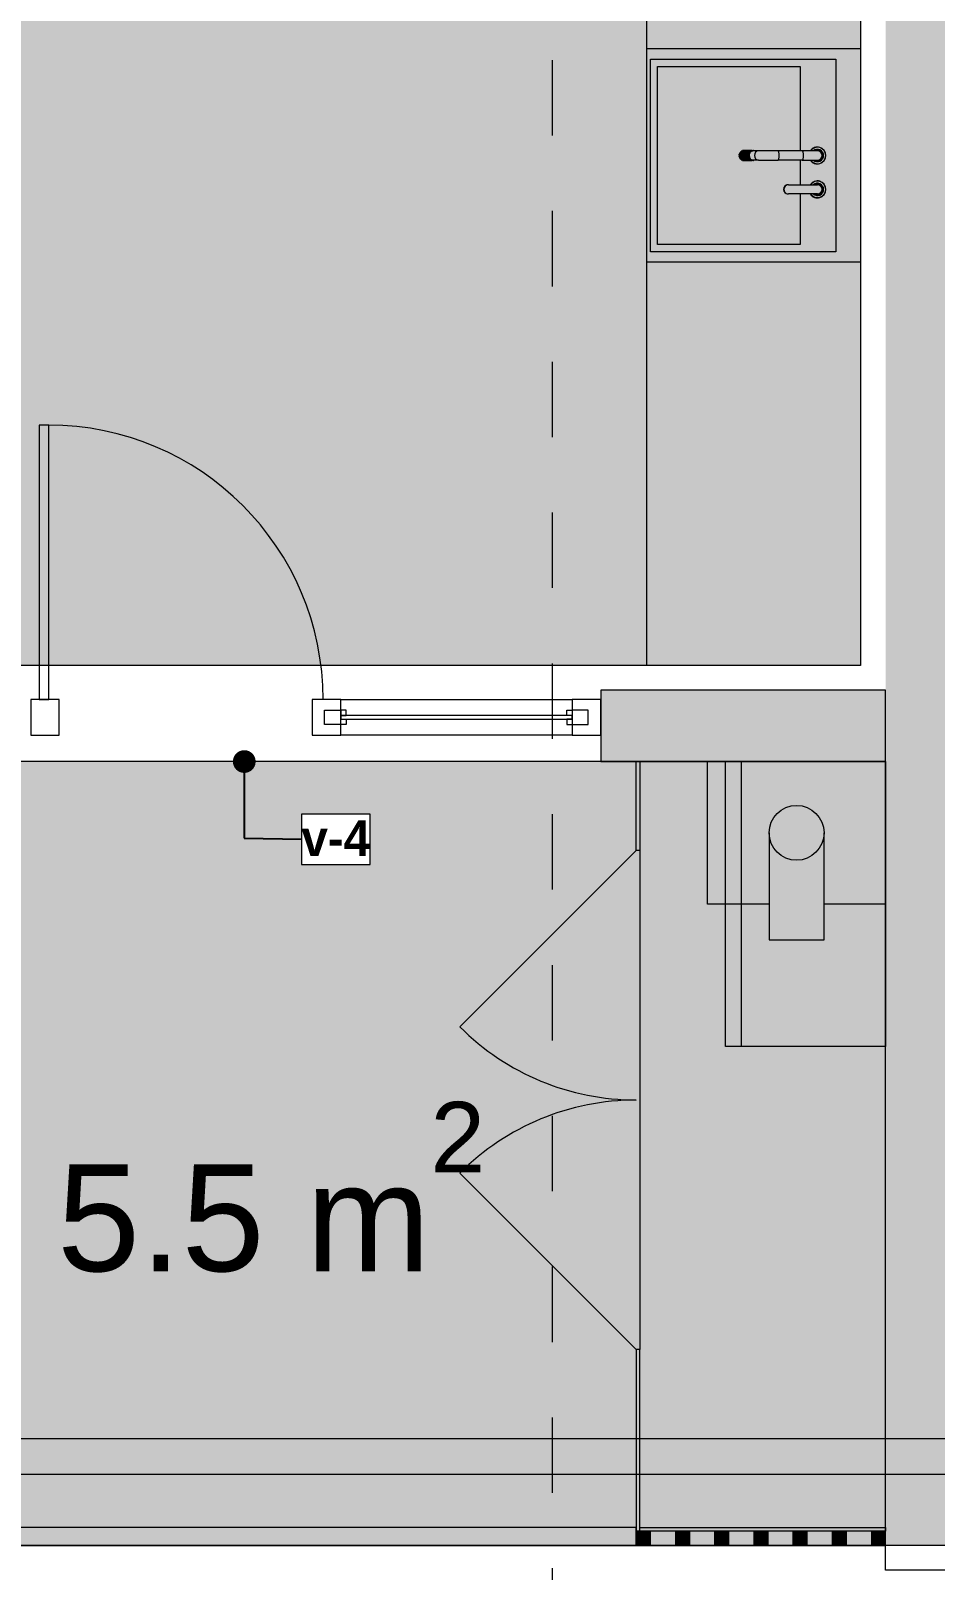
# Model space of a CAD drawing. Header units: millimetres. Extents: x 475206255 to 476720147, y 4620882299 to 4621447368.
# Drawn here: x 475240620 to 475243159, y 4620991020 to 4620995341 of the extents above; entities that cross this region are included whole.
import ezdxf

# ---------------------------------------------------------------- set-up
doc = ezdxf.new("R2010")
doc.units = ezdxf.units.MM
doc.header["$MEASUREMENT"] = 0
doc.set_wipeout_variables(frame=1)
doc.linetypes.add('Dashed', pattern=[423.333333, 211.666667, -211.666667])
for name, color, linetype, lineweight in [('2D Drafting - General_Pen_No__1_Pen_No__7', 7, 'Continuous', 0), ('2D Drafting - General_Pen_No__250_Pen_No__7_Pen_No__250', 7, 'Continuous', 0), ('2D Drafting - General_Pen_No__250_Pen_No__7_Pen_No__7', 7, 'Continuous', 0), ('2D Drafting - General_Pen_No__7_Pen_No__7_Pen_No__7', 7, 'Continuous', 0), ('Doors_Pen_No__7_Pen_No__7_Pen_No__7', 7, 'Continuous', 0), ('G-Anno-Nplt_Pen_No__151', 151, 'Continuous', 0), ('G-Anno-Nplt_Pen_No__4', 7, 'Continuous', 0), ('G-Anno-Nplt_Pen_No__7', 7, 'Continuous', 0), ('gegmebi_Pen_No__1_Pen_No__7', 7, 'Continuous', 0), ('kar-panjara_Pen_No__7_Pen_No__7_Pen_No__7', 7, 'Continuous', 0), ('New_--------AVEJI_UDZRAVI_Pen_No__7', 7, 'Continuous', 0), ('New_2D Drafting - General_Pen_No__250_Pen_No__7_Pen_No__255', 255, 'Continuous', 0), ('New_2D Drafting - General_Pen_No__2_Pen_No__250', 7, 'Continuous', 0), ('New_2D Drafting - General_Pen_No__30_Pen_No__9_Pen_No__9_Pen_No__255', 255, 'Continuous', 0), ('New_2D Drafting - General_Pen_No__30_Pen_No__9_Pen_No__9_Pen_No__7', 7, 'Continuous', 0), ('New_Annotation - Label_Pen_No__1', 1, 'Continuous', 0), ('New_G-Anno-Nplt_Pen_No__4', 7, 'Continuous', 0), ('New_reg_nak_Pen_No__250', 7, 'Continuous', 0), ('New_reg_nak_Pen_No__7', 7, 'Continuous', 0), ('New_shenobebi_Pen_No__1', 1, 'Continuous', 0), ('New_Structural - Bearing_Pen_No__250', 7, 'Continuous', 0), ('zoma_Pen_No__1', 1, 'Continuous', 0), ('zoma_Pen_No__142', 142, 'Continuous', 0), ('zoma_Pen_No__5_Pen_No__5', 5, 'Continuous', 0)]:
    doc.layers.add(name, color=color, linetype=linetype, lineweight=lineweight)
doc.layers.add('New_--aveji_Pen_No__251', color=7, linetype='Continuous', lineweight=0, true_color=0x656565)
doc.layers.add('New_G-Anno-Nplt_Pen_No__254', color=7, linetype='Continuous', lineweight=0, true_color=0xcccccc)
doc.layers.add('zoma', color=7, linetype='Continuous')
doc.styles.add('GENERATED_STYLE_1', font='arial.ttf')
doc.styles.add('GENERATED_STYLE_2', font='arial.ttf')
doc.styles.add('GENERATED_STYLE_5', font='')
doc.styles.get('GENERATED_STYLE_5').set_extended_font_data('Avaza', bold=True)
doc.dimstyles.new('GENERATED_STYLE__10', dxfattribs={"dimtxt": 500, "dimasz": 228, "dimexe": 0.18, "dimexo": 3, "dimgap": 0, "dimtad": 1, "dimlfac": 0.001, "dimzin": 0, "dimdsep": 46, "dimtxsty": 'GENERATED_STYLE_2', "dimblk": 'ARROWHEAD_2', "dimblk1": 'ARROWHEAD_2', "dimblk2": 'ARROWHEAD_2', "dimcen": 0.09, "dimclrd": 1, "dimclre": 1, "dimclrt": 1, "dimadec": 0, "dimazin": 0, "dimtfac": 1, "dimtdec": 4, "dimtmove": 0, "dimatfit": 3, "dimfxl": 1, "dimtolj": 1, "dimtzin": 0, "dimarcsym": 0})
doc.dimstyles.new('GENERATED_STYLE__3', dxfattribs={"dimtxt": 200, "dimasz": 64.421331, "dimexe": 0.18, "dimexo": 3, "dimgap": 0, "dimtad": 1, "dimtih": 1, "dimtoh": 1, "dimlfac": 0.001, "dimzin": 0, "dimdsep": 46, "dimtxsty": 'GENERATED_STYLE_2', "dimblk": 'ARROWHEAD_2', "dimblk1": 'ARROWHEAD_2', "dimblk2": 'ARROWHEAD_2', "dimcen": 0.09, "dimclrd": 142, "dimclre": 142, "dimclrt": 142, "dimadec": 0, "dimazin": 0, "dimtfac": 1, "dimtdec": 4, "dimtmove": 0, "dimatfit": 3, "dimfxl": 1, "dimtolj": 1, "dimtzin": 0, "dimarcsym": 0})
doc.dimstyles.new('GENERATED_STYLE__31', dxfattribs={"dimtxt": 0.18, "dimasz": 364.8, "dimexe": 0.18, "dimexo": 0.0625, "dimgap": 0, "dimtad": 0, "dimtih": 1, "dimtoh": 1, "dimdec": 4, "dimzin": 0, "dimdsep": 46, "dimcen": 0.09, "dimadec": 0, "dimazin": 0, "dimtfac": 1, "dimtdec": 4, "dimtmove": 0, "dimatfit": 3, "dimldrblk": 'ARROWHEAD_11', "dimfxl": 1, "dimtolj": 1, "dimtzin": 0, "dimarcsym": 0})
doc.dimstyles.new('GENERATED_STYLE__33', dxfattribs={"dimtxt": 0.18, "dimasz": 127.68, "dimexe": 0.18, "dimexo": 0.0625, "dimgap": 0, "dimtad": 0, "dimtih": 1, "dimtoh": 1, "dimdec": 4, "dimzin": 0, "dimdsep": 46, "dimcen": 0.09, "dimadec": 0, "dimazin": 0, "dimtfac": 1, "dimtdec": 4, "dimtmove": 0, "dimatfit": 3, "dimldrblk": 'ARROWHEAD_11', "dimfxl": 1, "dimtolj": 1, "dimtzin": 0, "dimarcsym": 0})
doc.dimstyles.new('GENERATED_STYLE__9', dxfattribs={"dimtxt": 200, "dimasz": 64.421331, "dimexe": 0.18, "dimexo": 3, "dimgap": 0, "dimtad": 1, "dimlfac": 0.001, "dimzin": 0, "dimdsep": 46, "dimtxsty": 'GENERATED_STYLE_2', "dimblk": 'ARROWHEAD_2', "dimblk1": 'ARROWHEAD_2', "dimblk2": 'ARROWHEAD_2', "dimcen": 0.09, "dimclrd": 142, "dimclre": 142, "dimclrt": 142, "dimadec": 0, "dimazin": 0, "dimtfac": 1, "dimtdec": 4, "dimtmove": 0, "dimatfit": 3, "dimfxl": 1, "dimtolj": 1, "dimtzin": 0, "dimarcsym": 0})

# ---------------------------------------------------------------- blocks, each defined once
blk = doc.blocks.new('*D846', base_point=(475826095.8, 4621095193.2))
at = {"layer": 'zoma_Pen_No__142', "color": 142, "linetype": 'Continuous', "lineweight": 0, "transparency": 16777216}
for p, q in [((475240543.8, 4620988819.2), (475240494.9, 4620988734.4)), ((475240519.4, 4620988713.2), (475240519.4, 4620988840.4)), ((475247043.8, 4620988819.2), (475246994.9, 4620988734.4)), ((475247019.4, 4620988713.2), (475247019.4, 4620988840.4)), ((475240519.4, 4620988776.8), (475247019.4, 4620988776.8))]:
    blk.add_line(p, q, dxfattribs=at)
at = {"layer": 'zoma_Pen_No__142', "color": 142, "lineweight": 0, "transparency": 16777216, "char_height": 200, "attachment_point": 7, "style": 'GENERATED_STYLE_2'}
for s, insert in [('\\A1;{\\pql;\\fArial|b0|i0|c204|p0;\\W1.000000;6.50}', (475243502.4, 4620988816.8)), ('\\A1;{\\pql;\\fArial|b0|i0|c204|p0;\\W1.000000;0.40}', (475246461, 4620988816.8))]:
    blk.add_mtext(s, dxfattribs=dict(at, insert=insert))
blk = doc.blocks.new('ARROWHEAD_2')
at = {"color": 0, "linetype": 'Continuous', "lineweight": 0}
for p, q in [((-0.378, -0.655), (0.378, 0.655)), ((0, 0), (-1, 0))]:
    blk.add_line(p, q, dxfattribs=at)
blk = doc.blocks.new('*D880', base_point=(475826095.8, 4621095193.2))
at = {"layer": 'zoma_Pen_No__142', "color": 142, "linetype": 'Continuous', "lineweight": 0, "transparency": 16777216}
for p, q in [((475297678.8, 4621006265.8), (475297594.1, 4621006314.7)), ((475297636.5, 4621006290.2), (475297636.5, 4621006331.7)), ((475297700, 4621006290.2), (475297572.9, 4621006290.2)), ((475297636.5, 4620991090.2), (475297636.5, 4621006290.2)), ((475297594.1, 4620991114.7), (475297678.8, 4620991065.8)), ((475297700, 4620991090.2), (475297572.9, 4620991090.2)), ((475297636.5, 4620991048.8), (475297636.5, 4620991090.2))]:
    blk.add_line(p, q, dxfattribs=at)
at = {"layer": 'zoma_Pen_No__142', "color": 142, "lineweight": 0, "transparency": 16777216, "insert": (475297596.5, 4620998347), "char_height": 200, "attachment_point": 7, "rotation": 90, "style": 'GENERATED_STYLE_2'}
blk.add_mtext('\\A1;{\\pql;\\fArial|b0|i0|c204|p0;\\W1.000000;15.20}', dxfattribs=at)
blk = doc.blocks.new('*D881', base_point=(475826095.8, 4621095193.2))
at = {"layer": 'zoma_Pen_No__142', "color": 142, "linetype": 'Continuous', "lineweight": 0, "transparency": 16777216}
for p, q in [((475296804.9, 4620991514.7), (475296889.7, 4620991465.8)), ((475296910.9, 4620991490.2), (475296783.8, 4620991490.2)), ((475296847.3, 4620991090.2), (475296847.3, 4620991490.2)), ((475296804.9, 4620991114.7), (475296889.7, 4620991065.8)), ((475296910.9, 4620991090.2), (475296783.8, 4620991090.2)), ((475296847.3, 4620991048.8), (475296847.3, 4620991090.2))]:
    blk.add_line(p, q, dxfattribs=at)
at = {"layer": 'zoma_Pen_No__142', "color": 142, "lineweight": 0, "transparency": 16777216, "insert": (475296807.3, 4620990531.9), "char_height": 200, "attachment_point": 7, "rotation": 90, "style": 'GENERATED_STYLE_2'}
blk.add_mtext('\\A1;{\\pql;\\fArial|b0|i0|c204|p0;\\W1.000000;0.40}', dxfattribs=at)
blk = doc.blocks.new('*D882', base_point=(475826095.8, 4621095193.2))
at = {"layer": 'zoma_Pen_No__142', "color": 142, "linetype": 'Continuous', "lineweight": 0, "transparency": 16777216}
for p, q in [((475296910.9, 4620995690.2), (475296783.8, 4620995690.2)), ((475296804.9, 4620995714.7), (475296889.7, 4620995665.8)), ((475296847.3, 4620991490.2), (475296847.3, 4620995690.2)), ((475296804.9, 4620991514.7), (475296889.7, 4620991465.8)), ((475296910.9, 4620991490.2), (475296783.8, 4620991490.2))]:
    blk.add_line(p, q, dxfattribs=at)
at = {"layer": 'zoma_Pen_No__142', "color": 142, "lineweight": 0, "transparency": 16777216, "char_height": 200, "attachment_point": 7, "rotation": 90, "style": 'GENERATED_STYLE_2'}
for s, insert in [('\\A1;{\\pql;\\fArial|b0|i0|c204|p0;\\W1.000000;0.20}', (475296807.3, 4620995131.9)), ('\\A1;{\\pql;\\fArial|b0|i0|c204|p0;\\W1.000000;4.20}', (475296807.3, 4620993323.3))]:
    blk.add_mtext(s, dxfattribs=dict(at, insert=insert))
blk = doc.blocks.new('*D904', base_point=(475826095.8, 4621095193.2))
at = {"layer": 'zoma_Pen_No__1', "color": 1, "linetype": 'Continuous', "lineweight": 0, "transparency": 16777216}
for p, q in [((475295519.4, 4620991090.3), (475295519.4, 4620991237)), ((475295669.4, 4620991003.7), (475295369.4, 4620991176.9)), ((475295744.4, 4620991090.3), (475295294.4, 4620991090.3)), ((475295519.4, 4620981572.1), (475295519.4, 4620991090.3)), ((475295369.4, 4620981658.7), (475295669.4, 4620981485.5)), ((475295744.4, 4620981572.1), (475295294.4, 4620981572.1)), ((475295519.4, 4620981425.4), (475295519.4, 4620981572.1))]:
    blk.add_line(p, q, dxfattribs=at)
at = {"layer": 'zoma_Pen_No__1', "color": 1, "lineweight": 0, "transparency": 16777216, "insert": (475295419.4, 4620985663.9), "char_height": 500, "attachment_point": 7, "rotation": 90, "style": 'GENERATED_STYLE_2'}
blk.add_mtext('\\A1;{\\pql;\\fArial|b0|i0|c204|p0;\\W1.000000;9.52}', dxfattribs=at)
blk = doc.blocks.new('*D1184', base_point=(475826095.8, 4621095193.2))
at = {"layer": 'zoma_Pen_No__142', "color": 142, "linetype": 'Continuous', "lineweight": 0, "transparency": 16777216}
for p, q in [((475240543.8, 4620938966.9), (475240494.9, 4620938882.2)), ((475240519.4, 4620938861), (475240519.4, 4620938988.1)), ((475247043.8, 4620938966.9), (475246994.9, 4620938882.2)), ((475247019.4, 4620938861), (475247019.4, 4620938988.1)), ((475240519.4, 4620938924.6), (475247019.4, 4620938924.6))]:
    blk.add_line(p, q, dxfattribs=at)
at = {"layer": 'zoma_Pen_No__142', "color": 142, "lineweight": 0, "transparency": 16777216, "char_height": 200, "attachment_point": 7, "style": 'GENERATED_STYLE_2'}
for s, insert in [('\\A1;{\\pql;\\fArial|b0|i0|c204|p0;\\W1.000000;6.50}', (475243502.4, 4620938964.6)), ('\\A1;{\\pql;\\fArial|b0|i0|c204|p0;\\W1.000000;0.40}', (475246461, 4620938964.6))]:
    blk.add_mtext(s, dxfattribs=dict(at, insert=insert))
blk = doc.blocks.new('ARROWHEAD_11')
at = {"color": 0, "linetype": 'Continuous', "lineweight": 0}
blk.add_line((0, 0), (-1, 0), dxfattribs=at)
at = {"color": 0, "linetype": 'Continuous', "lineweight": 0, "const_width": 0.25, "flags": 128}
blk.add_lwpolyline([(-0.125, 0, 1), (0.125, 0, 1)], format="xyb", close=True, dxfattribs=at)

msp = doc.modelspace()

# ---------------------------------------------------------------- hatches: boundary and pattern name
at = {"layer": '2D Drafting - General_Pen_No__250_Pen_No__7_Pen_No__7', "linetype": 'Continuous', "lineweight": 0}
for points in [[(475243019.369, 4620999140.216), (475243019.369, 4620991090.259), (475243219.369, 4620991090.259), (475243219.369, 4620999140.216)], [(475242219.647, 4620993290.259), (475243019.369, 4620993290.259), (475243019.369, 4620993490.259), (475242219.647, 4620993490.259)], [(475242329.369, 4620993290.259), (475242329.369, 4620993040.259), (475242319.369, 4620993040.259), (475242319.369, 4620993290.259)], [(475242319.369, 4620991640.259), (475242319.369, 4620991130.259), (475242329.369, 4620991130.259), (475242329.369, 4620991640.259)], [(475242329.369, 4620991140.259), (475243019.47, 4620991140.259), (475243019.47, 4620991130.259), (475242329.369, 4620991130.259)]]:
    msp.add_hatch(color=7, dxfattribs=at).paths.add_polyline_path(points)
at = {"layer": 'G-Anno-Nplt_Pen_No__151', "linetype": 'Continuous', "lineweight": 0, "true_color": 0x1f2f3f}
msp.add_hatch(color=169, dxfattribs=at).paths.add_polyline_path([(475233489.368, 4620991560.259), (475233489.368, 4620997980.071), (475237019.369, 4620997980.071), (475237019.369, 4620998690.259), (475239679.167, 4620998690.259), (475239679.167, 4620998290.259), (475240289.369, 4620998290.259), (475240289.369, 4620998420.259), (475240589.369, 4620998420.259), (475240589.369, 4620998980.184), (475242549.369, 4620998980.184), (475242549.369, 4620998539.996), (475242949.369, 4620998539.996), (475242949.369, 4620993560.259), (475240249.369, 4620993560.265), (475240249.369, 4620991560.259), (475240049.369, 4620991560.259), (475240049.369, 4620991360.259), (475233689.369, 4620991360.259), (475233689.369, 4620991560.259)])
at = {"layer": 'New_2D Drafting - General_Pen_No__250_Pen_No__7_Pen_No__255', "linetype": 'Continuous', "lineweight": 0}
for points in [[(475243019.466, 4620993290.259), (475242519.466, 4620993290.255), (475242519.47, 4620992890.259), (475242692.455, 4620992890.261), (475242692.456, 4620992790.258), (475242846.482, 4620992790.259), (475242846.481, 4620992890.262), (475243019.47, 4620992890.264)], [(475243019.466, 4620993290.259), (475242569.466, 4620993290.259), (475242569.466, 4620992490.259), (475243019.466, 4620992490.259)]]:
    msp.add_hatch(color=255, dxfattribs=at).paths.add_polyline_path(points)
at = {"layer": 'New_2D Drafting - General_Pen_No__30_Pen_No__9_Pen_No__9_Pen_No__255', "linetype": 'Continuous', "lineweight": 0}
for points in [[(475242359.369, 4620991090.259), (475242359.369, 4620991130.259), (475242319.369, 4620991130.259), (475242319.369, 4620991090.259)], [(475242469.369, 4620991090.259), (475242469.369, 4620991130.259), (475242429.369, 4620991130.259), (475242429.369, 4620991090.259)], [(475242579.369, 4620991090.259), (475242579.369, 4620991130.259), (475242539.369, 4620991130.259), (475242539.369, 4620991090.259)], [(475242689.369, 4620991090.259), (475242689.369, 4620991130.259), (475242649.369, 4620991130.259), (475242649.369, 4620991090.259)], [(475242799.369, 4620991090.259), (475242799.369, 4620991130.259), (475242759.369, 4620991130.259), (475242759.369, 4620991090.259)], [(475242909.369, 4620991090.259), (475242909.369, 4620991130.259), (475242869.369, 4620991130.259), (475242869.369, 4620991090.259)], [(475243019.369, 4620991090.259), (475243019.369, 4620991130.259), (475242979.369, 4620991130.259), (475242979.369, 4620991090.259)]]:
    msp.add_hatch(color=255, dxfattribs=at).paths.add_polyline_path(points)
at = {"layer": 'New_G-Anno-Nplt_Pen_No__254', "linetype": 'Continuous', "lineweight": 0, "true_color": 0x333333}
msp.add_hatch(color=250, dxfattribs=at).paths.add_polyline_path([(475243019.369, 4620993290.259), (475240519.369, 4620993290.259), (475240519.369, 4620991490.259), (475240519.369, 4620991090.259), (475243019.369, 4620991090.259)])

# ---------------------------------------------------------------- linework, layer by layer
at = {"layer": '2D Drafting - General_Pen_No__1_Pen_No__7', "color": 7, "linetype": 'Continuous', "lineweight": 0, "flags": 128}
msp.add_lwpolyline([(475247019.369, 4620991090.259), (475240519.369, 4620991090.259), (475240519.369, 4620991390.259), (475247019.369, 4620991390.259)], close=True, dxfattribs=at)
at = {"layer": '2D Drafting - General_Pen_No__250_Pen_No__7_Pen_No__250', "color": 7, "linetype": 'Continuous', "lineweight": 0, "flags": 128}
for points in [[(475242219.647, 4620993290.259), (475243019.369, 4620993290.259), (475243019.369, 4620993490.259), (475242219.647, 4620993490.259)], [(475242329.369, 4620993290.259), (475242329.369, 4620993040.259), (475242319.369, 4620993040.259), (475242319.369, 4620993290.259)], [(475242319.369, 4620991640.259), (475242319.369, 4620991130.259), (475242329.369, 4620991130.259), (475242329.369, 4620991640.259)], [(475242329.369, 4620991140.259), (475243019.47, 4620991140.259), (475243019.47, 4620991130.259), (475242329.369, 4620991130.259)]]:
    msp.add_lwpolyline(points, close=True, dxfattribs=at)
at = {"layer": '2D Drafting - General_Pen_No__7_Pen_No__7_Pen_No__7', "color": 7, "linetype": 'Continuous', "lineweight": 0, "flags": 128}
msp.add_lwpolyline([(475242139.647, 4620993364.339), (475241489.647, 4620993364.367), (475241489.651, 4620993464.306), (475242139.651, 4620993464.278)], close=True, dxfattribs=at)
at = {"layer": '2D Drafting - General_Pen_No__7_Pen_No__7_Pen_No__7', "color": 7, "linetype": 'Continuous', "lineweight": 0}
msp.add_arc((475240670.118, 4620993464.319), 770.311, 0.005711, 90.002531, dxfattribs=at)
at = {"layer": 'Doors_Pen_No__7_Pen_No__7_Pen_No__7', "color": 7, "linetype": 'Continuous', "lineweight": 0, "flags": 128}
msp.add_lwpolyline([(475240643.451, 4620993464.317), (475240670.118, 4620993464.319), (475240670.084, 4620994234.63), (475240643.417, 4620994234.628)], close=True, dxfattribs=at)
at = {"layer": 'G-Anno-Nplt_Pen_No__4', "color": 7, "linetype": 'Continuous', "lineweight": 0, "flags": 128}
msp.add_lwpolyline([(475233489.368, 4620991560.259), (475233489.368, 4620997980.071), (475237019.369, 4620997980.071), (475237019.369, 4620998690.259), (475239679.167, 4620998690.259), (475239679.167, 4620998290.259), (475240289.369, 4620998290.259), (475240289.369, 4620998420.259), (475240589.369, 4620998420.259), (475240589.369, 4620998980.184), (475242549.369, 4620998980.184), (475242549.369, 4620998539.996), (475242949.369, 4620998539.996), (475242949.369, 4620993560.259), (475240249.369, 4620993560.265), (475240249.369, 4620991560.259), (475240049.369, 4620991560.259), (475240049.369, 4620991360.259), (475233689.369, 4620991360.259), (475233689.369, 4620991560.259)], close=True, dxfattribs=at)
at = {"layer": 'gegmebi_Pen_No__1_Pen_No__7', "color": 7, "linetype": 'Continuous', "lineweight": 0, "flags": 128}
for points in [[(475242692.455, 4620992890.261), (475242519.47, 4620992890.259), (475242519.466, 4620993290.255), (475243019.466, 4620993290.259), (475243019.47, 4620992890.264), (475242846.481, 4620992890.262)], [(475242692.453, 4620993090.259), (475242692.456, 4620992790.258), (475242846.482, 4620992790.259), (475242846.479, 4620993090.26)]]:
    msp.add_lwpolyline(points, dxfattribs=at)
at = {"layer": 'kar-panjara_Pen_No__7_Pen_No__7_Pen_No__7', "color": 7, "linetype": 'Continuous', "lineweight": 0, "flags": 128}
for points in [[(475240619.647, 4620993364.388), (475240699.647, 4620993364.384), (475240699.651, 4620993464.384), (475240619.651, 4620993464.388)], [(475241409.647, 4620993364.31), (475241489.647, 4620993364.306), (475241489.651, 4620993464.306), (475241409.651, 4620993464.31)], [(475242139.647, 4620993364.339), (475242219.647, 4620993364.335), (475242219.651, 4620993464.335), (475242139.651, 4620993464.339)], [(475241444.65, 4620993434.308), (475241489.65, 4620993434.306), (475241489.649, 4620993419.306), (475241489.649, 4620993409.306), (475241504.649, 4620993409.306), (475241504.648, 4620993394.306), (475241444.648, 4620993394.308)], [(475241504.65, 4620993434.306), (475241489.65, 4620993434.306), (475241489.649, 4620993419.306), (475241504.649, 4620993419.306)], [(475242139.649, 4620993419.278), (475241489.649, 4620993419.306), (475241489.649, 4620993409.306), (475242139.649, 4620993409.278)], [(475242184.65, 4620993434.276), (475242139.65, 4620993434.278), (475242139.649, 4620993419.278), (475242139.649, 4620993409.278), (475242124.649, 4620993409.278), (475242124.648, 4620993394.278), (475242184.648, 4620993394.276)], [(475242124.65, 4620993434.278), (475242139.65, 4620993434.278), (475242139.649, 4620993419.278), (475242124.649, 4620993419.278)]]:
    msp.add_lwpolyline(points, close=True, dxfattribs=at)
at = {"layer": 'New_--------AVEJI_UDZRAVI_Pen_No__7', "color": 7, "linetype": 'Continuous', "lineweight": 0}
for points in [[(475242349.369, 4620996696.872), (475242949.369, 4620996696.872), (475242949.369, 4620993560.259), (475242349.369, 4620993560.259)], [(475242949.369, 4620994692.153), (475242349.369, 4620994692.153), (475242349.369, 4620995292.153), (475242949.369, 4620995292.153)]]:
    msp.add_lwpolyline(points, close=True, dxfattribs=at)
at = {"layer": 'New_--aveji_Pen_No__251', "color": 251, "linetype": 'Continuous', "lineweight": 0, "true_color": 0x656565}
for p, q in [((475242608.481, 4620994993.529), (475242632.444, 4620994993.529)), ((475242632.674, 4620994994.828), (475242608.711, 4620994994.828)), ((475242609.006, 4620994991.377), (475242634.657, 4620994991.377)), ((475242609.867, 4620994996.243), (475242635.519, 4620994996.243)), ((475242610.176, 4620994998.801), (475242634.139, 4620994998.801)), ((475242610.176, 4620994998.8), (475242634.144, 4620994998.8)), ((475242634.794, 4620994999.902), (475242610.83, 4620994999.902)), ((475242612.32, 4620995000.369), (475242637.972, 4620995000.369)), ((475242613.537, 4620995002.943), (475242637.5, 4620995002.943)), ((475242613.537, 4620995002.94), (475242637.505, 4620995002.94)), ((475242638.48, 4620995003.678), (475242614.517, 4620995003.678)), ((475242618.052, 4620995005.32), (475242642.02, 4620995005.32)), ((475242618.053, 4620995005.324), (475242642.016, 4620995005.324)), ((475242643.172, 4620995005.582), (475242619.209, 4620995005.582)), ((475242643.173, 4620995005.582), (475242646.999, 4620995005.582)), ((475242643.181, 4620995005.578), (475242647.002, 4620995005.578)), ((475242662.436, 4620995004.257), (475242647.716, 4620995004.257)), ((475242717.556, 4620995004.257), (475242662.436, 4620995004.257)), ((475242785.598, 4620995004.257), (475242717.556, 4620995004.257)), ((475242828.069, 4620995004.257), (475242785.598, 4620995004.257)), ((475242632.443, 4620994989.228), (475242608.48, 4620994989.228)), ((475242608.71, 4620994987.929), (475242632.673, 4620994987.929)), ((475242609.867, 4620994986.51), (475242635.519, 4620994986.51)), ((475242634.137, 4620994983.956), (475242610.174, 4620994983.956)), ((475242610.829, 4620994982.855), (475242634.792, 4620994982.855)), ((475242612.321, 4620994982.385), (475242637.972, 4620994982.385)), ((475242637.498, 4620994979.813), (475242613.535, 4620994979.813)), ((475242614.514, 4620994979.077), (475242638.477, 4620994979.077)), ((475242642.013, 4620994977.431), (475242618.05, 4620994977.431)), ((475242619.206, 4620994977.172), (475242643.169, 4620994977.172)), ((475242646.996, 4620994977.172), (475242623.033, 4620994977.172)), ((475242662.436, 4620994978.497), (475242647.716, 4620994978.497)), ((475242662.436, 4620994978.497), (475242717.556, 4620994978.497)), ((475242785.598, 4620994978.497), (475242717.556, 4620994978.497)), ((475242779.633, 4620994978.497), (475242779.633, 4620994909.186)), ((475242785.598, 4620994978.497), (475242828.069, 4620994978.497)), ((475242746.603, 4620994909.186), (475242745.179, 4620994909.186)), ((475242746.603, 4620994909.186), (475242828.069, 4620994909.186)), ((475242745.179, 4620994883.427), (475242746.603, 4620994883.427)), ((475242828.069, 4620994883.427), (475242746.603, 4620994883.427))]:
    msp.add_line(p, q, dxfattribs=at)
msp.add_lwpolyline([(475242879.369, 4620994721.301), (475242359.369, 4620994721.301), (475242359.369, 4620995261.415), (475242879.369, 4620995261.416)], close=True, dxfattribs=at)
msp.add_lwpolyline([(475242779.633, 4620994883.427), (475242779.633, 4620994741.301), (475242379.369, 4620994741.301), (475242379.369, 4620995241.415), (475242779.633, 4620995241.416), (475242779.633, 4620995004.257)], dxfattribs=at)
for centre, radius, start, end in [((475242828.069, 4620994991.377), 23.813, 0.000036, 147.258173), ((475242828.069, 4620994991.377), 23.813, 212.7419, 0.000036), ((475242828.069, 4620994991.377), 23.805, 0.000036, 147.244947), ((475242828.069, 4620994991.377), 23.805, 212.755126, 0.000036), ((475242828.069, 4620994991.377), 23.778, 0.000036, 147.203306), ((475242828.069, 4620994991.377), 23.778, 212.796767, 0.000036), ((475242828.069, 4620994991.377), 23.724, 0.000036, 147.119682), ((475242828.069, 4620994991.377), 23.724, 212.880392, 0.000036), ((475242828.069, 4620994991.377), 23.635, 0.000036, 146.979926), ((475242828.069, 4620994991.377), 23.635, 213.020148, 0.000036), ((475242828.069, 4620994991.377), 23.146, 0.000036, 146.18884), ((475242828.069, 4620994991.377), 23.146, 213.811233, 0.000036), ((475242828.069, 4620994991.377), 17.327, 0.000035, 131.983128), ((475242828.069, 4620994991.377), 17.327, 228.016945, 0.000037), ((475242828.069, 4620994991.377), 16.761, 0.000036, 129.788961), ((475242828.069, 4620994991.377), 16.761, 230.211112, 0.000037), ((475242828.069, 4620994991.377), 16.55, 0.000036, 128.902868), ((475242828.069, 4620994991.377), 16.55, 231.097205, 0.000036), ((475242828.069, 4620994991.377), 16.328, 0.000037, 127.926447), ((475242828.069, 4620994991.377), 16.328, 232.073624, 0.000036), ((475242828.069, 4620994991.377), 15.483, 0.000035, 123.712297), ((475242828.069, 4620994991.377), 15.483, 236.287778, 0.000036), ((475242828.069, 4620994991.377), 13.402, 0.000036, 106.05093), ((475242828.069, 4620994991.377), 13.402, 253.949144, 0.000036), ((475242828.069, 4620994991.377), 12.88, 0.000037, 90.000037), ((475242828.069, 4620994991.377), 12.88, 270.000037, 0.000035), ((475242828.069, 4620994896.306), 23.813, 0.000036, 147.258173), ((475242828.069, 4620994896.306), 23.805, 0.000036, 147.244947), ((475242828.069, 4620994896.306), 23.778, 0.000036, 147.203306), ((475242828.069, 4620994896.306), 23.724, 0.000036, 147.119681), ((475242828.069, 4620994896.306), 23.635, 0.000037, 146.979925), ((475242828.069, 4620994896.306), 23.146, 0.000036, 146.18884), ((475242828.069, 4620994896.306), 17.327, 0.000036, 131.983129), ((475242828.069, 4620994896.306), 16.761, 0.000035, 129.788961), ((475242828.069, 4620994896.306), 16.55, 0.000037, 128.902866), ((475242828.069, 4620994896.306), 16.328, 0.000037, 127.926447), ((475242828.069, 4620994896.306), 15.483, 0.000036, 123.712295), ((475242828.069, 4620994896.306), 13.402, 0.000036, 106.05093), ((475242828.069, 4620994896.306), 12.88, 270.000037, 90.000037), ((475242828.069, 4620994896.306), 23.813, 212.7419, 0.000036), ((475242828.069, 4620994896.306), 23.805, 212.755126, 0.000036), ((475242828.069, 4620994896.306), 23.778, 212.796767, 0.000036), ((475242828.069, 4620994896.306), 23.724, 212.880392, 0.000036), ((475242828.069, 4620994896.306), 23.635, 213.020147, 0.000036), ((475242828.069, 4620994896.306), 23.146, 213.811233, 0.000036), ((475242828.069, 4620994896.306), 17.327, 228.016944, 0.000037), ((475242828.069, 4620994896.306), 16.761, 230.211112, 0.000037), ((475242828.069, 4620994896.306), 16.55, 231.097205, 0.000036), ((475242828.069, 4620994896.306), 16.328, 232.073624, 0.000036), ((475242828.069, 4620994896.306), 15.483, 236.287778, 0.000036), ((475242828.069, 4620994896.306), 13.402, 253.949144, 0.000036)]:
    msp.add_arc(centre, radius, start, end, dxfattribs=at)
for centre, major_axis, ratio, start_param, end_param in [((475242618.491, 4620994991.377), (0, 11.65), 0.88988826, 0.9648204, 2.17642924), ((475242621.121, 4620994991.377), (0, 14.367), 0.88988826, 1.3282196, 1.42042504), ((475242621.121, 4620994991.377), (0, 14.367), 0.88988826, 0.9355205, 1.02772595), ((475242618.491, 4620994991.377), (0, 11.65), 0.88988826, 0.61887298, 0.70821417), ((475242621.121, 4620994991.377), (0, 14.367), 0.88988826, 0.54282141, 0.63502684), ((475242621.121, 4620994991.377), (0, 14.367), 0.88988826, 0.15012233, 0.24232779), ((475242645.084, 4620994991.377), (0, 14.367), 0.88988826, 1.3282196, 1.42042505), ((475242645.674, 4620994991.377), (0, 13.515), 0.88988826, 1.25878866, 1.48977933), ((475242645.084, 4620994991.377), (0, 14.367), 0.88988826, 0.93552055, 1.02772596), ((475242645.891, 4620994991.377), (0, 12.82), 0.88988826, 1.18963234, 1.55921017), ((475242645.891, 4620994991.377), (0, 12.82), 0.88988826, 1.58233144, 1.95190925), ((475242645.674, 4620994991.377), (0, 13.515), 0.88988826, 0.86608959, 1.09708024), ((475242645.891, 4620994991.377), (0, 12.82), 0.88988826, 0.79693323, 1.16651106), ((475242647.716, 4620994991.377), (0, 12.88), 0.88988826, -0.00000006, 1.57079633), ((475242647.716, 4620994991.377), (0, 12.88), 0.88988826, 1.57079633, 3.14159265), ((475242645.084, 4620994991.377), (0, 14.367), 0.88988826, 0.54282142, 0.6350269), ((475242645.674, 4620994991.377), (0, 13.515), 0.88988826, 0.4733905, 0.70438114), ((475242645.891, 4620994991.377), (0, 12.82), 0.88988826, 0.40423412, 0.77381198), ((475242645.891, 4620994991.377), (0, 12.82), 0.88988826, 0.01153504, 0.38111292), ((475242645.674, 4620994991.377), (0, 13.515), 0.88988826, 0.08069142, 0.31168208), ((475242645.084, 4620994991.377), (0, 14.367), 0.88988826, 0.15012233, 0.24232779), ((475242645.891, 4620994991.377), (0, 12.82), 0.88988826, 6.23227716, 6.27159912), ((475242645.674, 4620994991.377), (0, 13.515), 0.88988826, 5.97524624, 6.20216827), ((475242645.084, 4620994991.377), (0, 14.367), 0.88988826, 6.04060856, 6.13281403), ((475242662.436, 4620994991.377), (0, 12.88), 0.88988826, 0.00000002, 1.57079632), ((475242662.436, 4620994991.377), (0, 12.88), 0.88988826, 1.57079633, 3.14159265), ((475242717.556, 4620994991.377), (0, 12.88), 0.23905575, 4.71238898, 6.28318537), ((475242717.556, 4620994991.377), (0, 12.88), 0.23905575, 3.14159241, 4.71238898), ((475242785.598, 4620994991.377), (0, 12.88), 0.23905575, 4.71238898, 6.28318537), ((475242785.598, 4620994991.377), (0, 12.88), 0.23905575, 3.14159271, 4.71238898), ((475242621.121, 4620994991.377), (0, 14.367), 0.88988826, 1.72091869, 1.81312414), ((475242621.121, 4620994991.377), (0, 14.367), 0.88988826, 2.11361776, 2.2058232), ((475242618.491, 4620994991.377), (0, 11.65), 0.88988826, 2.43308372, 2.52259947), ((475242621.121, 4620994991.377), (0, 14.367), 0.88988826, 2.50631687, 2.5985223), ((475242621.121, 4620994991.377), (0, 14.367), 0.88988826, 2.89901593, 2.99122141), ((475242645.084, 4620994991.377), (0, 14.367), 0.88988826, 1.72091868, 1.81312412), ((475242645.674, 4620994991.377), (0, 13.515), 0.88988826, 1.65148773, 1.88247841), ((475242645.084, 4620994991.377), (0, 14.367), 0.88988826, 2.11361776, 2.2058232), ((475242645.674, 4620994991.377), (0, 13.515), 0.88988826, 2.04418681, 2.27517749), ((475242645.891, 4620994991.377), (0, 12.82), 0.88988826, 1.97503055, 2.34460838), ((475242645.084, 4620994991.377), (0, 14.367), 0.88988826, 2.50631687, 2.5985223), ((475242645.674, 4620994991.377), (0, 13.515), 0.88988826, 2.4368859, 2.66787657), ((475242645.891, 4620994991.377), (0, 12.82), 0.88988826, 2.36772964, 2.73730748), ((475242645.891, 4620994991.377), (0, 12.82), 0.88988826, 2.7604287, 3.13000653), ((475242645.674, 4620994991.377), (0, 13.515), 0.88988826, 2.82958499, 3.06057563), ((475242645.084, 4620994991.377), (0, 14.367), 0.88988826, 2.89901593, 2.99122134), ((475242645.891, 4620994991.377), (0, 12.82), 0.88988826, 3.15312784, 3.19250082), ((475242645.674, 4620994991.377), (0, 13.515), 0.88988826, 3.22228408, 3.44953173), ((475242645.084, 4620994991.377), (0, 14.367), 0.88988826, 3.29171502, 3.38392047), ((475242745.179, 4620994896.306), (0, 12.88), 0.98480506, 6.28318517, 9.42477782), ((475242746.603, 4620994896.306), (0, 12.88), 0.98480799, -0.00000006, 3.14159267)]:
    msp.add_ellipse(centre, major_axis=major_axis, ratio=ratio, start_param=start_param, end_param=end_param, dxfattribs=at)
for points in [[(475242608.571, 4620994992.458), (475242608.535, 4620994992.804), (475242608.505, 4620994993.161), (475242608.481, 4620994993.529)], [(475242608.571, 4620994990.3), (475242608.698, 4620994990.636), (475242608.824, 4620994990.962), (475242608.951, 4620994991.28)], [(475242608.951, 4620994991.474), (475242608.824, 4620994991.793), (475242608.698, 4620994992.121), (475242608.571, 4620994992.458)], [(475242608.711, 4620994994.828), (475242608.842, 4620994995.071), (475242608.978, 4620994995.306), (475242609.116, 4620994995.534)], [(475242608.951, 4620994991.28), (475242608.969, 4620994991.312), (475242608.988, 4620994991.345), (475242609.006, 4620994991.377)], [(475242609.006, 4620994991.377), (475242608.988, 4620994991.409), (475242608.969, 4620994991.442), (475242608.951, 4620994991.474)], [(475242609.116, 4620994995.534), (475242609.341, 4620994995.755), (475242609.564, 4620994995.97), (475242609.784, 4620994996.179)], [(475242609.784, 4620994996.179), (475242609.812, 4620994996.201), (475242609.84, 4620994996.222), (475242609.867, 4620994996.243)], [(475242609.85, 4620994996.359), (475242609.847, 4620994996.738), (475242609.847, 4620994997.127), (475242609.851, 4620994997.527)], [(475242609.851, 4620994997.527), (475242609.949, 4620994997.938), (475242610.057, 4620994998.363), (475242610.176, 4620994998.8)], [(475242609.867, 4620994996.243), (475242609.862, 4620994996.282), (475242609.856, 4620994996.32), (475242609.85, 4620994996.359)], [(475242610.83, 4620994999.902), (475242611.019, 4620994999.982), (475242611.21, 4620995000.06), (475242611.402, 4620995000.135)], [(475242611.402, 4620995000.135), (475242611.679, 4620995000.208), (475242611.953, 4620995000.279), (475242612.222, 4620995000.348)], [(475242612.222, 4620995000.348), (475242612.255, 4620995000.355), (475242612.288, 4620995000.362), (475242612.32, 4620995000.369)], [(475242612.32, 4620995000.369), (475242612.328, 4620995000.408), (475242612.336, 4620995000.447), (475242612.344, 4620995000.485)], [(475242612.344, 4620995000.485), (475242612.476, 4620995000.866), (475242612.614, 4620995001.258), (475242612.76, 4620995001.661)], [(475242612.76, 4620995001.661), (475242613.004, 4620995002.074), (475242613.263, 4620995002.501), (475242613.537, 4620995002.94)], [(475242616.414, 4620995003.678), (475242616.557, 4620995003.859), (475242616.705, 4620995004.042), (475242616.855, 4620995004.228)], [(475242616.855, 4620995004.228), (475242617.234, 4620995004.581), (475242617.633, 4620995004.945), (475242618.052, 4620995005.32)], [(475242632.449, 4620994993.529), (475242632.882, 4620994993.166), (475242633.294, 4620994992.813), (475242633.686, 4620994992.471)], [(475242634.228, 4620994995.526), (475242633.733, 4620994995.3), (475242633.215, 4620994995.068), (475242632.674, 4620994994.828)], [(475242633.686, 4620994992.471), (475242633.962, 4620994992.147), (475242634.228, 4620994991.832), (475242634.483, 4620994991.525)], [(475242634.483, 4620994991.229), (475242634.228, 4620994990.923), (475242633.962, 4620994990.61), (475242633.686, 4620994990.287)], [(475242634.144, 4620994998.8), (475242634.436, 4620994998.368), (475242634.712, 4620994997.949), (475242634.971, 4620994997.543)], [(475242635.301, 4620994996.146), (475242634.956, 4620994995.945), (475242634.598, 4620994995.738), (475242634.228, 4620994995.526)], [(475242634.483, 4620994991.525), (475242634.542, 4620994991.476), (475242634.6, 4620994991.426), (475242634.657, 4620994991.377)], [(475242634.657, 4620994991.377), (475242634.6, 4620994991.328), (475242634.542, 4620994991.279), (475242634.483, 4620994991.229)], [(475242636.512, 4620995000.132), (475242635.964, 4620995000.058), (475242635.392, 4620994999.981), (475242634.794, 4620994999.902)], [(475242634.971, 4620994997.543), (475242635.122, 4620994997.158), (475242635.266, 4620994996.784), (475242635.402, 4620994996.42)], [(475242635.519, 4620994996.243), (475242635.447, 4620994996.211), (475242635.374, 4620994996.179), (475242635.301, 4620994996.146)], [(475242635.402, 4620994996.42), (475242635.441, 4620994996.361), (475242635.48, 4620994996.302), (475242635.519, 4620994996.243)], [(475242637.731, 4620995000.337), (475242637.339, 4620995000.271), (475242636.932, 4620995000.202), (475242636.512, 4620995000.132)], [(475242637.505, 4620995002.94), (475242637.644, 4620995002.506), (475242637.77, 4620995002.084), (475242637.886, 4620995001.676)], [(475242637.972, 4620995000.369), (475242637.892, 4620995000.358), (475242637.812, 4620995000.348), (475242637.731, 4620995000.337)], [(475242637.886, 4620995001.676), (475242637.9, 4620995001.289), (475242637.911, 4620995000.913), (475242637.918, 4620995000.546)], [(475242637.918, 4620995000.546), (475242637.936, 4620995000.487), (475242637.954, 4620995000.428), (475242637.972, 4620995000.369)], [(475242640.191, 4620995003.406), (475242639.646, 4620995003.494), (475242639.075, 4620995003.585), (475242638.48, 4620995003.678)], [(475242641.404, 4620995003.164), (475242641.013, 4620995003.242), (475242640.609, 4620995003.323), (475242640.191, 4620995003.406)], [(475242641.643, 4620995003.126), (475242641.564, 4620995003.138), (475242641.484, 4620995003.151), (475242641.404, 4620995003.164)], [(475242641.647, 4620995003.277), (475242641.646, 4620995003.226), (475242641.645, 4620995003.176), (475242641.643, 4620995003.126)], [(475242641.986, 4620995004.241), (475242641.873, 4620995003.911), (475242641.761, 4620995003.59), (475242641.647, 4620995003.277)], [(475242642.02, 4620995005.32), (475242642.016, 4620995004.95), (475242642.005, 4620995004.59), (475242641.986, 4620995004.241)], [(475242644.705, 4620995004.848), (475242644.217, 4620995005.085), (475242643.706, 4620995005.33), (475242643.172, 4620995005.582)], [(475242645.759, 4620995004.196), (475242645.42, 4620995004.408), (475242645.069, 4620995004.625), (475242644.705, 4620995004.848)], [(475242645.954, 4620995004.103), (475242645.889, 4620995004.134), (475242645.825, 4620995004.165), (475242645.759, 4620995004.196)], [(475242646.023, 4620995004.196), (475242646.009, 4620995004.167), (475242645.995, 4620995004.137), (475242645.981, 4620995004.108)], [(475242646.647, 4620995004.848), (475242646.437, 4620995004.625), (475242646.229, 4620995004.408), (475242646.023, 4620995004.196)], [(475242647.002, 4620995005.578), (475242646.888, 4620995005.327), (475242646.77, 4620995005.084), (475242646.647, 4620995004.848)], [(475242649.348, 4620995004.257), (475242648.97, 4620995004.601), (475242648.572, 4620995004.957), (475242648.155, 4620995005.323)], [(475242608.48, 4620994989.228), (475242608.504, 4620994989.597), (475242608.534, 4620994989.954), (475242608.571, 4620994990.3)], [(475242609.115, 4620994987.224), (475242608.977, 4620994987.452), (475242608.842, 4620994987.687), (475242608.711, 4620994987.929)], [(475242609.784, 4620994986.575), (475242609.563, 4620994986.785), (475242609.34, 4620994987.002), (475242609.115, 4620994987.224)], [(475242609.867, 4620994986.51), (475242609.84, 4620994986.532), (475242609.812, 4620994986.553), (475242609.784, 4620994986.575)], [(475242609.849, 4620994985.23), (475242609.846, 4620994985.629), (475242609.846, 4620994986.017), (475242609.85, 4620994986.395)], [(475242609.85, 4620994986.395), (475242609.856, 4620994986.434), (475242609.862, 4620994986.472), (475242609.867, 4620994986.51)], [(475242610.174, 4620994983.956), (475242610.055, 4620994984.394), (475242609.947, 4620994984.818), (475242609.849, 4620994985.23)], [(475242611.4, 4620994982.622), (475242611.21, 4620994982.697), (475242611.021, 4620994982.775), (475242610.835, 4620994982.855)], [(475242612.222, 4620994982.406), (475242611.952, 4620994982.476), (475242611.678, 4620994982.548), (475242611.4, 4620994982.622)], [(475242612.321, 4620994982.385), (475242612.288, 4620994982.392), (475242612.255, 4620994982.399), (475242612.222, 4620994982.406)], [(475242612.344, 4620994982.269), (475242612.336, 4620994982.307), (475242612.328, 4620994982.346), (475242612.321, 4620994982.385)], [(475242612.757, 4620994981.096), (475242612.612, 4620994981.498), (475242612.475, 4620994981.888), (475242612.344, 4620994982.269)], [(475242613.535, 4620994979.813), (475242613.26, 4620994980.254), (475242613.001, 4620994980.682), (475242612.757, 4620994981.096)], [(475242616.852, 4620994978.527), (475242616.701, 4620994978.713), (475242616.554, 4620994978.897), (475242616.411, 4620994979.077)], [(475242618.05, 4620994977.431), (475242617.631, 4620994977.807), (475242617.231, 4620994978.173), (475242616.852, 4620994978.527)], [(475242633.686, 4620994990.287), (475242633.292, 4620994989.945), (475242632.878, 4620994989.592), (475242632.443, 4620994989.228)], [(475242632.678, 4620994987.931), (475242633.218, 4620994987.691), (475242633.734, 4620994987.458), (475242634.226, 4620994987.232)], [(475242634.97, 4620994985.215), (475242634.708, 4620994984.808), (475242634.431, 4620994984.388), (475242634.137, 4620994983.956)], [(475242634.226, 4620994987.232), (475242634.597, 4620994987.019), (475242634.956, 4620994986.811), (475242635.301, 4620994986.608)], [(475242634.797, 4620994982.857), (475242635.393, 4620994982.777), (475242635.963, 4620994982.7), (475242636.509, 4620994982.625)], [(475242635.402, 4620994986.335), (475242635.265, 4620994985.971), (475242635.121, 4620994985.598), (475242634.97, 4620994985.215)], [(475242635.301, 4620994986.608), (475242635.374, 4620994986.576), (475242635.447, 4620994986.543), (475242635.519, 4620994986.51)], [(475242635.519, 4620994986.51), (475242635.48, 4620994986.452), (475242635.441, 4620994986.393), (475242635.402, 4620994986.335)], [(475242636.509, 4620994982.625), (475242636.931, 4620994982.554), (475242637.338, 4620994982.485), (475242637.731, 4620994982.417)], [(475242637.883, 4620994981.081), (475242637.766, 4620994980.671), (475242637.638, 4620994980.249), (475242637.498, 4620994979.813)], [(475242637.731, 4620994982.417), (475242637.812, 4620994982.406), (475242637.892, 4620994982.396), (475242637.972, 4620994982.385)], [(475242637.918, 4620994982.208), (475242637.909, 4620994981.842), (475242637.898, 4620994981.466), (475242637.883, 4620994981.081)], [(475242637.972, 4620994982.385), (475242637.954, 4620994982.326), (475242637.936, 4620994982.267), (475242637.918, 4620994982.208)], [(475242638.481, 4620994979.081), (475242639.075, 4620994979.173), (475242639.644, 4620994979.263), (475242640.187, 4620994979.35)], [(475242640.187, 4620994979.35), (475242640.607, 4620994979.432), (475242641.012, 4620994979.512), (475242641.403, 4620994979.59)], [(475242641.403, 4620994979.59), (475242641.484, 4620994979.603), (475242641.564, 4620994979.616), (475242641.643, 4620994979.628)], [(475242641.643, 4620994979.628), (475242641.645, 4620994979.578), (475242641.646, 4620994979.527), (475242641.647, 4620994979.477)], [(475242641.647, 4620994979.477), (475242641.759, 4620994979.164), (475242641.871, 4620994978.843), (475242641.982, 4620994978.514)], [(475242641.982, 4620994978.514), (475242642, 4620994978.164), (475242642.01, 4620994977.803), (475242642.013, 4620994977.431)], [(475242643.171, 4620994977.176), (475242643.704, 4620994977.427), (475242644.214, 4620994977.67), (475242644.701, 4620994977.906)], [(475242644.701, 4620994977.906), (475242645.066, 4620994978.129), (475242645.419, 4620994978.346), (475242645.759, 4620994978.558)], [(475242645.759, 4620994978.558), (475242645.824, 4620994978.589), (475242645.889, 4620994978.62), (475242645.954, 4620994978.65)], [(475242645.981, 4620994978.646), (475242645.995, 4620994978.616), (475242646.009, 4620994978.587), (475242646.023, 4620994978.558)], [(475242646.023, 4620994978.558), (475242646.227, 4620994978.346), (475242646.434, 4620994978.129), (475242646.644, 4620994977.905)], [(475242646.644, 4620994977.905), (475242646.765, 4620994977.668), (475242646.883, 4620994977.424), (475242646.996, 4620994977.172)], [(475242648.153, 4620994977.433), (475242648.57, 4620994977.799), (475242648.967, 4620994978.153), (475242649.345, 4620994978.497)]]:
    msp.add_open_spline(points, degree=3, dxfattribs=at)
at = {"layer": 'New_2D Drafting - General_Pen_No__30_Pen_No__9_Pen_No__9_Pen_No__7', "color": 7, "linetype": 'Continuous', "lineweight": 0, "flags": 128}
for points in [[(475242359.369, 4620991090.259), (475242359.369, 4620991130.259), (475242319.369, 4620991130.259), (475242319.369, 4620991090.259)], [(475242469.369, 4620991090.259), (475242469.369, 4620991130.259), (475242429.369, 4620991130.259), (475242429.369, 4620991090.259)], [(475242579.369, 4620991090.259), (475242579.369, 4620991130.259), (475242539.369, 4620991130.259), (475242539.369, 4620991090.259)], [(475242689.369, 4620991090.259), (475242689.369, 4620991130.259), (475242649.369, 4620991130.259), (475242649.369, 4620991090.259)], [(475242799.369, 4620991090.259), (475242799.369, 4620991130.259), (475242759.369, 4620991130.259), (475242759.369, 4620991090.259)], [(475242909.369, 4620991090.259), (475242909.369, 4620991130.259), (475242869.369, 4620991130.259), (475242869.369, 4620991090.259)], [(475243019.369, 4620991090.259), (475243019.369, 4620991130.259), (475242979.369, 4620991130.259), (475242979.369, 4620991090.259)]]:
    msp.add_lwpolyline(points, close=True, dxfattribs=at)
at = {"layer": 'New_G-Anno-Nplt_Pen_No__4', "color": 7, "linetype": 'Continuous', "lineweight": 0, "flags": 128}
msp.add_lwpolyline([(475243019.369, 4620993290.259), (475240519.369, 4620993290.259), (475240519.369, 4620991490.259), (475240519.369, 4620991090.259), (475243019.369, 4620991090.259)], close=True, dxfattribs=at)
at = {"layer": 'New_reg_nak_Pen_No__250', "color": 7, "linetype": 'Continuous', "lineweight": 0}
for p, q in [((475242614.944, 4620992490.259), (475242614.944, 4620993290.259)), ((475242329.369, 4620993040.259), (475242329.369, 4620991640.259))]:
    msp.add_line(p, q, dxfattribs=at)
at = {"layer": 'New_reg_nak_Pen_No__250', "color": 7, "linetype": 'Continuous', "lineweight": 0, "flags": 128}
for points in [[(475243019.466, 4620993290.259), (475243019.466, 4620992490.259), (475242569.466, 4620992490.259), (475242569.466, 4620993290.259)], [(475240519.369, 4620991090.266), (475242319.369, 4620991090.266), (475242319.369, 4620991140.266), (475240519.369, 4620991140.266)]]:
    msp.add_lwpolyline(points, close=True, dxfattribs=at)
at = {"layer": 'New_reg_nak_Pen_No__250', "color": 7, "linetype": 'Continuous', "lineweight": 0}
msp.add_circle((475242769.466, 4620993090.259), 77.013, dxfattribs=at)
at = {"layer": 'New_reg_nak_Pen_No__7', "color": 7, "linetype": 'Continuous', "lineweight": 0, "flags": 128}
msp.add_lwpolyline([(475243219.369, 4620991090.259), (475243219.369, 4620991020.605), (475243019.369, 4620991020.605), (475243019.369, 4620991090.266)], dxfattribs=at)
at = {"layer": 'New_shenobebi_Pen_No__1', "color": 1, "linetype": 'Dashed', "lineweight": 0}
msp.add_lwpolyline([(475242084.042, 4620986580.832), (475242084.042, 4621009874.053)], dxfattribs=at)
at = {"layer": 'New_Structural - Bearing_Pen_No__250', "color": 7, "linetype": 'Continuous', "lineweight": 0}
for p, q in [((475242319.369, 4620993040.259), (475241824.394, 4620992545.284)), ((475242319.369, 4620991640.259), (475241824.394, 4620992135.234))]:
    msp.add_line(p, q, dxfattribs=at)
for centre, start, end in [((475242319.369, 4620993040.259), 225, 270), ((475242319.369, 4620991640.259), 90, 135)]:
    msp.add_arc(centre, 700, start, end, dxfattribs=at)
at = {"layer": 'zoma_Pen_No__5_Pen_No__5', "color": 5, "linetype": 'Continuous', "lineweight": 0}
msp.add_line((475229338.818, 4620991290.259), (475299168.647, 4620991290.259), dxfattribs=at)

# ---------------------------------------------------------------- texts
at = {"layer": 'G-Anno-Nplt_Pen_No__7', "color": 7, "lineweight": 0, "insert": (475240693.375, 4620991855.559), "char_height": 300, "attachment_point": 7, "style": 'GENERATED_STYLE_1'}
msp.add_mtext('{\\fArial|b0|i0|c204|p0;5.5 m{\\H0.66x;\\S2^  ;}}', dxfattribs=at)

# ---------------------------------------------------------------- dimensions: what is measured, and where the dimension line sits
at = {"layer": 'zoma', "color": 142, "linetype": 'Continuous', "lineweight": 0}
for base, p1, p2, picture, middle in [((475297636.458, 4621006290.231), (475231619.434, 4620991090.231), (475231619.434, 4621006290.231), '*D880', (475297496.458, 4620998682.058)), ((475296847.329, 4620995690.229), (475231619.434, 4620991490.231), (475295519.441, 4620995690.229), '*D882', (475296707.329, 4620993582.226)), ((475296847.329, 4620991490.231), (475231619.434, 4620991090.231), (475231619.434, 4620991490.231), '*D881', (475296707.329, 4620990790.81))]:
    dim = msp.add_linear_dim(base=base, p1=p1, p2=p2, angle=90, dimstyle='GENERATED_STYLE__9', dxfattribs=at)
    dim.commit()
    dim.dimension.update_dxf_attribs({"geometry": picture, "text_midpoint": middle, "dimtype": 160, "text_rotation": 90})
for base, picture, middle in [((475247019.369, 4620988776.8), '*D846', (475243761.365, 4620988916.8)), ((475247019.369, 4620938924.566), '*D1184', (475243761.365, 4620939064.566))]:
    dim = msp.add_linear_dim(base=base, p1=(475240519.369, 4621006027.167), p2=(475247019.369, 4621006027.167), dimstyle='GENERATED_STYLE__3', dxfattribs=at)
    dim.commit()
    dim.dimension.update_dxf_attribs({"geometry": picture, "text_midpoint": middle, "dimtype": 160})
at = {"layer": 'zoma', "color": 1, "linetype": 'Continuous', "lineweight": 0}
dim = msp.add_linear_dim(base=(475295519.441, 4620991090.259), p1=(475295519.441, 4620981572.142), p2=(475231619.434, 4620991090.259), angle=90, dimstyle='GENERATED_STYLE__10', dxfattribs=at)
dim.commit()
dim.dimension.update_dxf_attribs({"geometry": '*D904', "text_midpoint": (475295169.441, 4620986311.191), "dimtype": 160, "text_rotation": 90})

# ---------------------------------------------------------------- leaders
at = {"layer": 'New_2D Drafting - General_Pen_No__2_Pen_No__250', "color": 7, "linetype": 'Continuous', "lineweight": 0, "annotation_type": 0, "has_hookline": 1, "hookline_direction": 0, "text_width": 1944.787}
msp.add_leader([(475237953.876, 4620993660.929), (475237953.876, 4620986203.432), (475238953.876, 4620986154.369)], dimstyle='GENERATED_STYLE__31', dxfattribs=at)

# ---------------------------------------------------------------- next in the draw order: wipeouts: each hides what was drawn before it
at = {"color": 1, "linetype": 'Continuous', "lineweight": 0, "ltscale": 23226833233.73883}
msp.add_wipeout([(475241379.276, 4620993001.479), (475241572.217, 4620993001.479), (475241572.217, 4620993142.655), (475241379.276, 4620993142.655)], dxfattribs=at).dxf.layer = 'New_Annotation - Label_Pen_No__1'

# ---------------------------------------------------------------- next in the draw order: linework, layer by layer
at = {"layer": 'New_Annotation - Label_Pen_No__1', "color": 1, "linetype": 'Continuous', "lineweight": 0, "flags": 128}
msp.add_lwpolyline([(475241379.276, 4620993001.479), (475241572.217, 4620993001.479), (475241572.217, 4620993142.655), (475241379.276, 4620993142.655), (475241379.276, 4620993001.479)], close=True, dxfattribs=at)

# ---------------------------------------------------------------- next in the draw order: texts
at = {"layer": 'New_Annotation - Label_Pen_No__1', "color": 1, "linetype": 'Continuous', "lineweight": 0, "insert": (475241379.276, 4620993074.882), "char_height": 100, "attachment_point": 4, "style": 'GENERATED_STYLE_5'}
msp.add_mtext('\\A1;{\\pql;\\fAvaza|b1|i0|c0|p0;\\W1.000000;v-\\fAvaza|b1|i0|c0|p0;\\W1.000000;4}', dxfattribs=at)

# ---------------------------------------------------------------- next in the draw order: leaders
at = {"layer": 'New_Annotation - Label_Pen_No__1', "color": 1, "linetype": 'Continuous', "lineweight": 0, "annotation_type": 0, "has_hookline": 1, "hookline_direction": 0, "text_width": 202.703}
msp.add_leader([(475241218.992, 4620993290.259), (475241218.992, 4620993074.882), (475241379.276, 4620993072.067)], dimstyle='GENERATED_STYLE__33', dxfattribs=at)

doc.saveas('drawing.dxf')
